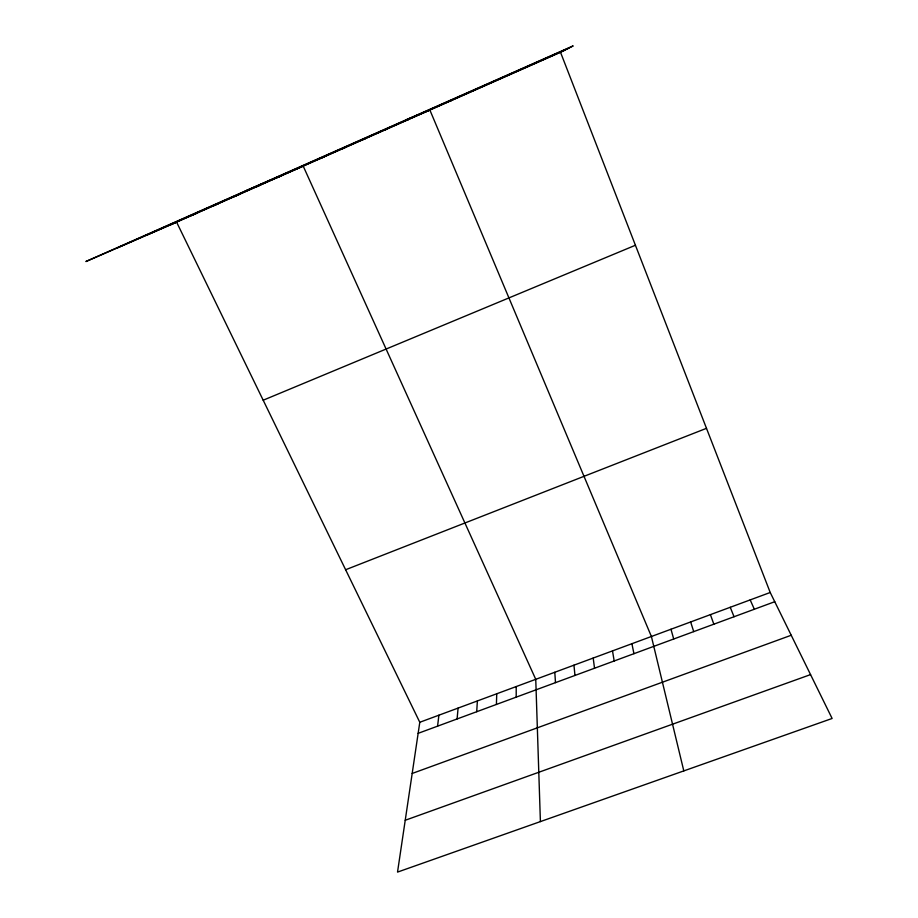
<?xml version="1.0" encoding="UTF-8"?>
<svg xmlns="http://www.w3.org/2000/svg" width="918" height="918" viewBox="0 0 918 918"><rect width="100%" height="100%" fill="white"/><g stroke="black" fill="none" stroke-linecap="round" stroke-linejoin="round"><path stroke-width="1.38" d="M496.409 704.45L496.741 693.779M476.706 711.714L477.371 700.95M457.095 718.955L458.093 708.088M437.576 726.161L438.896 715.202M419.79 722.271L397.528 872.1L832.11 718.473L770.213 592.489L560.531 52.315L573.153 45.9L85.89 261.538L176.623 222.179L419.79 722.271L770.213 592.489M117.883 247.665L568.667 48.184M146.203 235.375L564.719 50.18M170.094 225.002L561.426 51.856M212.643 206.183L218.392 203.693M191.311 215.615L197.45 212.965M277.293 177.576L281.849 175.613M255.629 187.157L260.586 185.023M234.079 196.693L239.437 194.387M245.232 191.024L303.227 166.158L535.756 679.331L540.404 821.587M320.325 158.539L324.077 156.932M341.68 149.083L345.03 147.66M363.149 139.593L366.098 138.343M384.722 130.046L387.258 128.979M263.191 400.214L635.417 245.255M406.41 120.453L408.533 119.57M405.997 119.879L429.911 110.103L651.401 636.495L683.807 770.902M450.13 101.106L451.404 100.601M345.616 569.745L706.493 428.327M472.15 91.364L473.011 91.043M418.149 733.333L774.746 601.715M412.182 773.461L791.224 635.256M405.228 820.267L810.56 674.604M750.19 599.913L754.344 609.242M730.246 607.291L734.044 616.735M710.406 614.647L713.837 624.194M690.646 621.968L693.721 631.618M670.978 629.243L673.709 639.008M631.905 643.713L633.936 653.685M612.501 650.908L614.188 660.971M593.189 658.057L594.531 668.224M573.957 665.183L574.966 675.453M554.805 672.274L555.482 682.636M516.203 686.572L516.203 697.141"/></g></svg>
